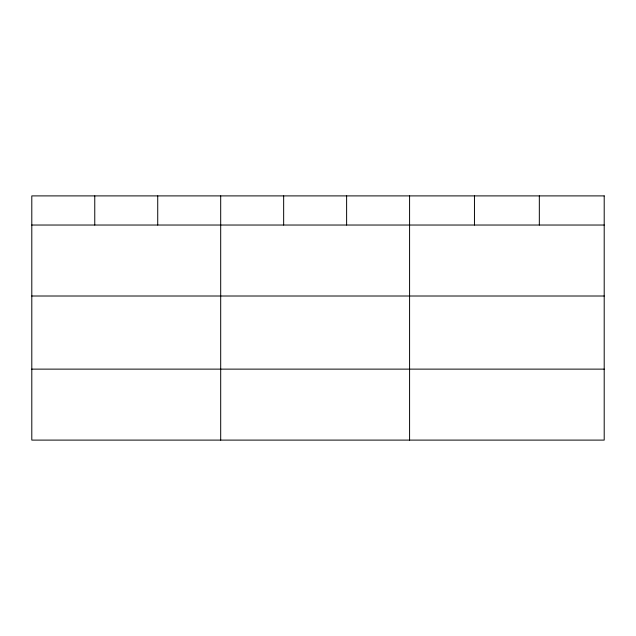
<?xml version="1.0" encoding="UTF-8"?>
<svg xmlns="http://www.w3.org/2000/svg" width="636" height="636" viewBox="0 0 636 636"><rect width="100%" height="100%" fill="white"/><g stroke="black" fill="none" stroke-linecap="round" stroke-linejoin="round"><path stroke-width="0.95" d="M31.8 225.033L604.2 225.033M31.8 296.01L604.2 296.01M31.8 369.126L604.2 369.126M539.328 195.896L539.328 225.033M474.456 195.896L474.456 225.033M409.584 195.896L409.584 440.104M346.62 195.896L346.62 225.033M283.656 195.896L283.656 225.033M220.692 195.896L220.692 440.104M157.728 195.896L157.728 225.033M94.764 195.896L94.764 225.033M604.2 195.896L31.8 195.896L31.8 440.104L604.2 440.104L604.2 195.896"/></g></svg>
